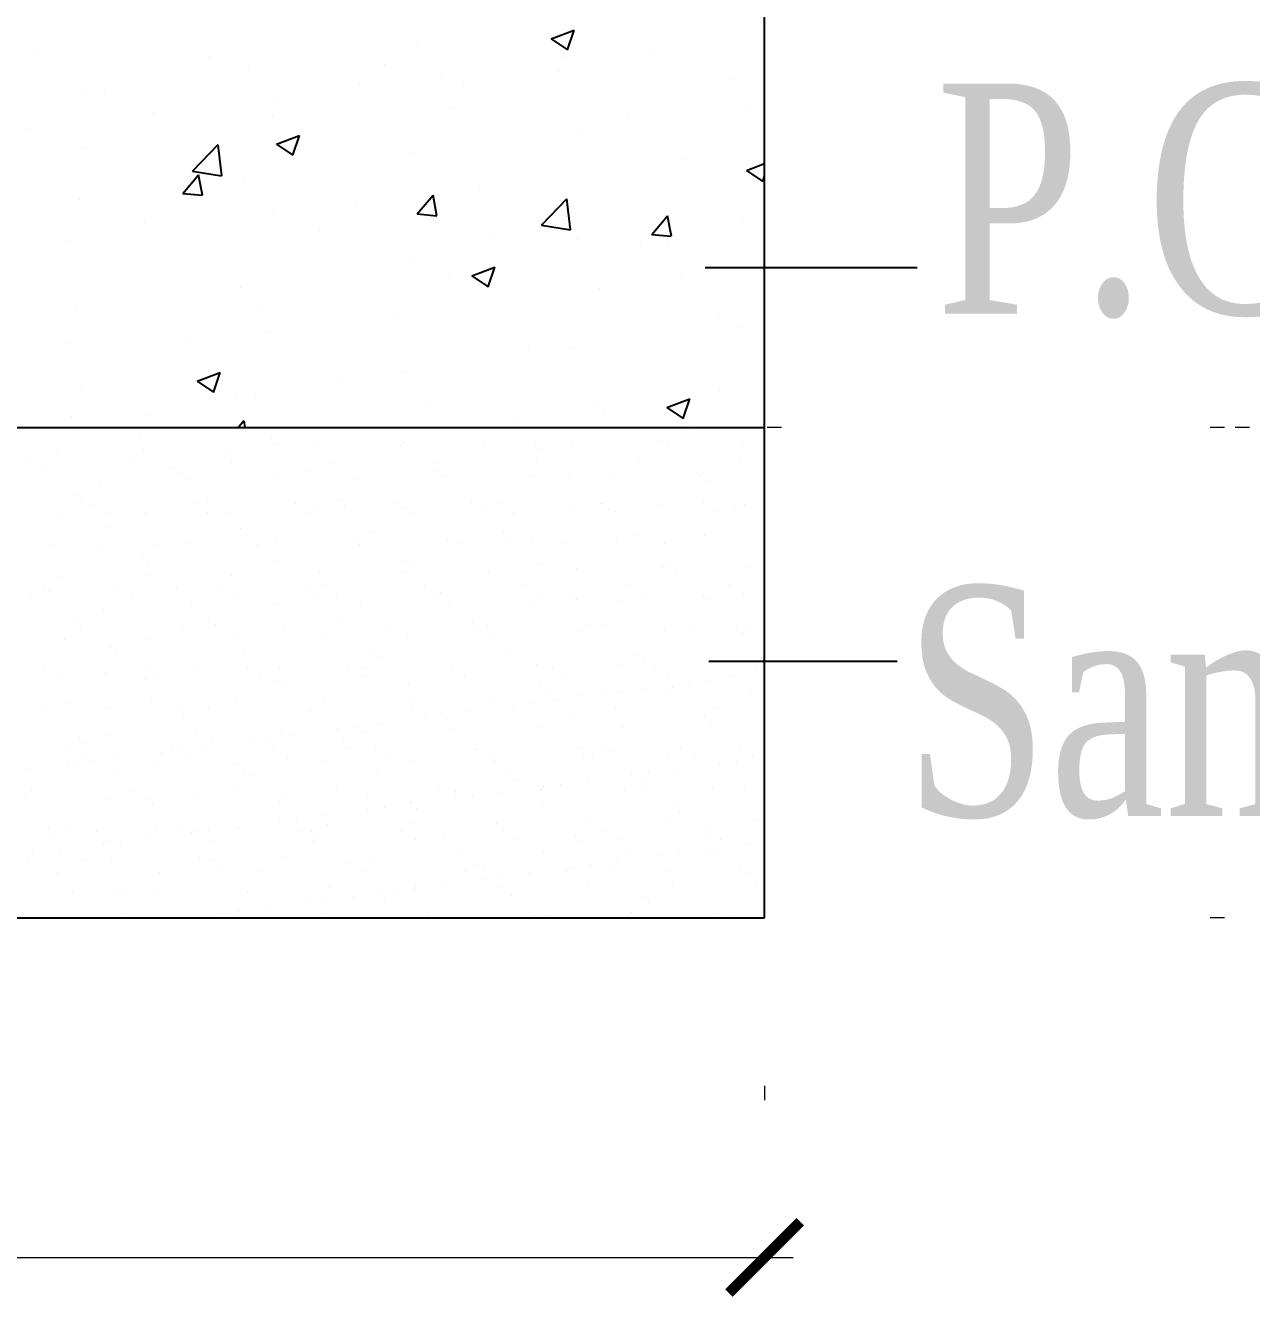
# Model space of a CAD drawing. Header units: metres. Extents: x -1744 to -758, y -4183 to -3914.
# Drawn here: x -1453.18 to -1444.6, y -3986.89 to -3977.98 of the extents above; entities that cross this region are included whole.
import ezdxf

# ---------------------------------------------------------------- set-up
doc = ezdxf.new("R2010")
doc.units = ezdxf.units.M
doc.header["$PDMODE"] = 3
doc.linetypes.add('DOT', pattern=[6.35, 0, -6.35])
for name, color, linetype in [('DETAIL', 1, 'Continuous'), ('TEXT', 7, 'Continuous'), ('WALL', 7, 'Continuous'), ('WIN', 4, 'Continuous')]:
    doc.layers.add(name, color=color, linetype=linetype)
doc.layers.add('DIM', color=41, linetype='Continuous', lineweight=13)
doc.styles.add('ROMANS', font='times.ttf')
doc.styles.get("Standard").update_dxf_attribs({"font": 'arial.ttf'})
doc.styles.add('STYLE1', font='arial.ttf')
doc.dimstyles.new('Site', dxfattribs={"dimtxt": 2, "dimasz": 6, "dimexe": 0.18, "dimexo": 0.0625, "dimgap": 2, "dimtad": 0, "dimdec": 1, "dimzin": 0, "dimdsep": 46, "dimtxsty": 'STYLE1', "dimblk": 'ARCHTICK', "dimcen": 0.09, "dimse1": 1, "dimse2": 1, "dimsd1": 1, "dimsd2": 1, "dimclrd": 70, "dimclrt": 141, "dimadec": 0, "dimazin": 0, "dimtm": 1e-09, "dimtfac": 1, "dimtdec": 1, "dimtix": 1, "dimtofl": 0, "dimtmove": 0, "dimatfit": 3, "dimldrblk": 'ARCHTICK', "dimfxl": 0, "dimtolj": 1, "dimtzin": 0, "dimarcsym": 0})

# ---------------------------------------------------------------- blocks, each defined once
blk = doc.blocks.new('_ArchTick')
at = {"color": 0, "linetype": 'ByBlock', "const_width": 0.15}
blk.add_lwpolyline([(-0.5, -0.5), (0.5, 0.5)], dxfattribs=at)
blk = doc.blocks.new('*D40')
at = {"layer": 'DEFPOINTS', "color": 0, "ltscale": 0.25}
for p in [(-507.0354, -5501.4816), (-500.0586, -5501.4816), (-500.0586, -5503.7197)]:
    blk.add_point(p, dxfattribs=at)
at = {"layer": 'DIM', "linetype": 'DOT', "ltscale": 0.25}
for p, q in [((-507.0354, -5501.4816), (-507.0354, -5503.8197)), ((-500.0586, -5501.4816), (-500.0586, -5503.8197))]:
    blk.add_line(p, q, dxfattribs=at)
at = {"layer": 'DIM', "ltscale": 0.25}
blk.add_line((-507.1354, -5503.7197), (-499.9586, -5503.7197), dxfattribs=at)
at = {"layer": 'DIM', "ltscale": 0.25, "xscale": 0.25, "yscale": 0.25, "zscale": 0.25, "rotation": 180}
blk.add_blockref('_ArchTick', (-507.0354, -5503.7197), dxfattribs=at)
at = {"layer": 'DIM', "ltscale": 0.25, "xscale": 0.25, "yscale": 0.25, "zscale": 0.25}
blk.add_blockref('_ArchTick', (-500.0586, -5503.7197), dxfattribs=at)
at = {"layer": 'DIM', "color": 7, "ltscale": 0.25, "insert": (-503.547, -5503.2623), "char_height": 0.7, "attachment_point": 5}
blk.add_mtext('\\A1;.60', dxfattribs=at)
blk = doc.blocks.new('*D38')
at = {"layer": 'DEFPOINTS', "color": 0, "ltscale": 0.25}
for p in [(-498.3622, -5499.1008), (-508.0418, -5500.8164), (-498.3622, -5500.8164)]:
    blk.add_point(p, dxfattribs=at)
at = {"layer": 'DIM', "ltscale": 0.25}
blk.add_line((-508.0418, -5499.0008), (-508.0418, -5500.9164), dxfattribs=at)
at = {"layer": 'DIM', "linetype": 'DOT', "ltscale": 0.25}
for p, q in [((-498.3622, -5499.1008), (-508.1418, -5499.1008)), ((-498.3622, -5500.8164), (-508.1418, -5500.8164))]:
    blk.add_line(p, q, dxfattribs=at)
at = {"layer": 'DIM', "ltscale": 0.25, "xscale": 0.25, "yscale": 0.25, "zscale": 0.25}
for p, rotation in [((-508.0418, -5499.1008), 90), ((-508.0418, -5500.8164), 270)]:
    blk.add_blockref('_ArchTick', p, dxfattribs=dict(at, rotation=rotation))
at = {"layer": 'DIM', "color": 7, "ltscale": 0.25, "insert": (-508.4992, -5499.9779), "char_height": 0.7, "attachment_point": 5, "rotation": 90}
blk.add_mtext('\\A1;.15', dxfattribs=at)
blk = doc.blocks.new('*D39')
at = {"layer": 'DEFPOINTS', "color": 0, "ltscale": 0.25}
for p in [(-498.4492, -5500.8164), (-508.0418, -5502.532), (-498.4492, -5502.532)]:
    blk.add_point(p, dxfattribs=at)
at = {"layer": 'DIM', "ltscale": 0.25}
blk.add_line((-508.0418, -5500.7164), (-508.0418, -5502.632), dxfattribs=at)
at = {"layer": 'DIM', "linetype": 'DOT', "ltscale": 0.25}
for p, q in [((-498.4492, -5500.8164), (-508.1418, -5500.8164)), ((-498.4492, -5502.532), (-508.1418, -5502.532))]:
    blk.add_line(p, q, dxfattribs=at)
at = {"layer": 'DIM', "ltscale": 0.25, "xscale": 0.25, "yscale": 0.25, "zscale": 0.25}
for p, rotation in [((-508.0418, -5500.8164), 90), ((-508.0418, -5502.532), 270)]:
    blk.add_blockref('_ArchTick', p, dxfattribs=dict(at, rotation=rotation))
at = {"layer": 'DIM', "color": 7, "ltscale": 0.25, "insert": (-508.4992, -5501.8459), "char_height": 0.7, "attachment_point": 5, "rotation": 90}
blk.add_mtext('\\A1;.15', dxfattribs=at)
blk = doc.blocks.new('A$C354D37F2')
at = {"layer": 'DETAIL', "color": 3, "linetype": 'Continuous'}
for p, q in [((10.5595, 5.9399), (10.5595, 5.9399)), ((10.5371, 5.8919), (10.5371, 5.8919)), ((10.2028, 5.8519), (10.2028, 5.8519)), ((10.7782, 5.7382), (10.7782, 5.7382)), ((10.6171, 5.6842), (10.6171, 5.6842)), ((10.2586, 5.4888), (10.2586, 5.4888)), ((10.2985, 3.9209), (10.2985, 3.9209)), ((10.6074, 3.932), (10.6074, 3.932)), ((10.3556, 3.8527), (10.3556, 3.8527)), ((10.8133, 3.8488), (10.8133, 3.8488)), ((10.1582, 3.8076), (10.1582, 3.8076)), ((10.1606, 3.8151), (10.1606, 3.8151)), ((10.46, 3.8189), (10.46, 3.8189)), ((10.5144, 3.8083), (10.5144, 3.8083)), ((10.7526, 3.8175), (10.7526, 3.8175)), ((10.2065, 3.7769), (10.2065, 3.7769)), ((10.4694, 3.7484), (10.4694, 3.7484)), ((10.5626, 3.7776), (10.5626, 3.7776)), ((10.3057, 3.7005), (10.3057, 3.7005)), ((10.4905, 3.729), (10.4905, 3.729)), ((10.6146, 3.7117), (10.6146, 3.7117)), ((10.6865, 3.7134), (10.6865, 3.7134)), ((10.7461, 3.7212), (10.7461, 3.7212)), ((10.2233, 3.6524), (10.2233, 3.6524)), ((10.3786, 3.6729), (10.3786, 3.6729)), ((10.3801, 3.6663), (10.3801, 3.6663)), ((10.4382, 3.6807), (10.4382, 3.6807)), ((10.5312, 3.693), (10.5312, 3.693)), ((10.7363, 3.6669), (10.7363, 3.6669)), ((10.1467, 3.6287), (10.1467, 3.6287)), ((10.59, 3.6379), (10.59, 3.6379)), ((10.1678, 3.5947), (10.1678, 3.5947)), ((10.4672, 3.5985), (10.4672, 3.5985)), ((10.7598, 3.5971), (10.7598, 3.5971)), ((10.2462, 3.5375), (10.2462, 3.5375)), ((10.2506, 3.5212), (10.2506, 3.5212)), ((10.6068, 3.5219), (10.6068, 3.5219)), ((10.7039, 3.5336), (10.7039, 3.5336)), ((10.2988, 3.4905), (10.2988, 3.4905)), ((10.3129, 3.4801), (10.3129, 3.4801)), ((10.6218, 3.4913), (10.6218, 3.4913)), ((10.655, 3.4912), (10.655, 3.4912)), ((10.725, 3.5142), (10.725, 3.5142)), ((10.36, 3.4332), (10.36, 3.4332)), ((10.792, 3.4312), (10.792, 3.4312)), ((10.3811, 3.4139), (10.3811, 3.4139)), ((10.4841, 3.3906), (10.4841, 3.3906)), ((10.5436, 3.3985), (10.5436, 3.3985)), ((10.6366, 3.4107), (10.6366, 3.4107)), ((10.175, 3.3743), (10.175, 3.3743)), ((10.1762, 3.3501), (10.1762, 3.3501)), ((10.2358, 3.3579), (10.2358, 3.3579)), ((10.3287, 3.3702), (10.3287, 3.3702)), ((10.4725, 3.3799), (10.4725, 3.3799)), ((10.4744, 3.3781), (10.4744, 3.3781)), ((10.767, 3.3767), (10.767, 3.3767)), ((10.4806, 3.3227), (10.4806, 3.3227))]:
    blk.add_line(p, q, dxfattribs=at)
at = {"layer": 'WALL'}
for p, q in [((11.2568, 4.646), (11.2568, 6.3616)), ((4.28, 4.646), (11.2568, 4.646)), ((11.2568, 2.9304), (11.2568, 4.646)), ((11.1778, 4.5956), (11.1778, 4.5956)), ((11.1715, 4.5275), (11.1715, 4.5275)), ((4.28, 2.9304), (11.2568, 2.9304))]:
    blk.add_line(p, q, dxfattribs=at)
at = {"layer": 'WIN', "linetype": 'Continuous'}
for p, q in [((10.5106, 6.0063), (10.5907, 6.037)), ((10.5677, 5.9676), (10.5909, 6.0367)), ((8.7054, 5.9693), (8.7054, 5.9693)), ((10.0438, 5.9844), (10.0438, 5.9844)), ((10.5106, 6.0063), (10.5675, 5.9679)), ((9.316, 5.9435), (9.316, 5.9435)), ((10.8698, 5.9664), (10.8698, 5.9664)), ((9.4497, 5.8986), (9.4497, 5.8986)), ((9.9265, 5.9177), (9.9265, 5.9177)), ((10.1263, 5.8829), (10.1263, 5.8829)), ((9.84, 5.8452), (9.84, 5.8452)), ((11.1476, 5.8661), (11.1476, 5.8661)), ((8.872, 5.8254), (8.872, 5.8254)), ((8.9466, 5.8156), (8.9466, 5.8156)), ((9.1177, 5.7501), (9.1177, 5.7501)), ((9.5571, 5.7898), (9.5571, 5.7898)), ((10.1677, 5.764), (10.1677, 5.764)), ((11.1948, 5.7574), (11.1948, 5.7574)), ((9.5358, 5.7374), (9.5358, 5.7374)), ((8.6845, 5.693), (8.6845, 5.693)), ((9.5496, 5.6374), (9.6297, 5.6681)), ((9.6067, 5.5987), (9.6299, 5.6678)), ((8.8688, 5.6229), (8.8688, 5.6229)), ((9.2554, 5.543), (9.3445, 5.6359)), ((9.3573, 5.527), (9.3447, 5.6356)), ((9.5496, 5.6374), (9.6065, 5.599)), ((10.0299, 5.6036), (10.0299, 5.6036)), ((10.981, 5.5839), (10.981, 5.5839)), ((11.1933, 5.5458), (11.2568, 5.5701)), ((9.2214, 5.4651), (9.2765, 5.5308)), ((9.2554, 5.543), (9.3572, 5.5273)), ((9.2899, 5.4588), (9.2767, 5.5305)), ((11.1933, 5.5458), (11.2502, 5.5074)), ((11.2504, 5.5071), (11.2568, 5.5261)), ((9.4358, 5.5179), (9.4358, 5.5179)), ((8.8581, 5.4447), (8.8581, 5.4447)), ((9.2214, 5.4651), (9.2897, 5.4591)), ((10.0417, 5.3933), (10.0969, 5.459)), ((10.1103, 5.387), (10.0971, 5.4587)), ((10.4761, 5.3537), (10.5652, 5.4466)), ((10.578, 5.3377), (10.5654, 5.4463)), ((9.5391, 5.3941), (9.5391, 5.3941)), ((9.8255, 5.4318), (9.8255, 5.4318)), ((10.0417, 5.3933), (10.1101, 5.3873)), ((9.0884, 5.3621), (9.0884, 5.3621)), ((10.4761, 5.3537), (10.5778, 5.3379)), ((10.8621, 5.3216), (10.9172, 5.3873)), ((10.9306, 5.3153), (10.9174, 5.387)), ((11.1809, 5.3766), (11.1809, 5.3766)), ((9.699, 5.3363), (9.699, 5.3363)), ((10.3095, 5.3105), (10.3095, 5.3105)), ((10.6032, 5.3034), (10.6032, 5.3034)), ((10.8621, 5.3216), (10.9305, 5.3156)), ((8.8168, 5.299), (8.8168, 5.299)), ((10.8226, 5.2839), (10.8226, 5.2839)), ((10.9201, 5.2847), (10.9201, 5.2847)), ((10.016, 5.2229), (10.016, 5.2229)), ((10.1556, 5.1695), (10.1556, 5.1695)), ((10.2324, 5.1769), (10.3124, 5.2076)), ((10.2324, 5.1769), (10.2892, 5.1385)), ((10.2894, 5.1382), (10.3126, 5.2073)), ((10.9664, 5.1705), (10.9664, 5.1705)), ((9.4219, 5.1371), (9.4219, 5.1371)), ((10.6801, 5.1328), (10.6801, 5.1328)), ((8.8442, 5.0639), (8.8442, 5.0639)), ((9.4886, 5.055), (9.4886, 5.055)), ((9.9577, 5.0377), (9.9577, 5.0377)), ((11.0967, 5.0328), (11.0967, 5.0328)), ((11.167, 4.9959), (11.167, 4.9959)), ((9.5246, 4.9806), (9.5246, 4.9806)), ((8.8216, 4.9405), (8.8216, 4.9405)), ((9.2383, 4.943), (9.2383, 4.943)), ((10.4297, 4.9183), (10.4297, 4.9183)), ((10.5893, 4.9227), (10.5893, 4.9227)), ((9.2714, 4.808), (9.3514, 4.8387)), ((9.3284, 4.7693), (9.3516, 4.8384)), ((10.0021, 4.8421), (10.0021, 4.8421)), ((8.8657, 4.7776), (8.8657, 4.7776)), ((9.2714, 4.808), (9.3282, 4.7696)), ((9.7627, 4.8038), (9.7627, 4.8038)), ((11.0987, 4.7764), (11.0987, 4.7764)), ((9.408, 4.7564), (9.408, 4.7564)), ((9.4762, 4.7518), (9.4762, 4.7518)), ((10.0868, 4.726), (10.0868, 4.726)), ((10.9151, 4.7164), (10.9951, 4.7471)), ((10.9721, 4.6777), (10.9953, 4.7468)), ((8.8303, 4.6832), (8.8303, 4.6832)), ((9.0956, 4.6893), (9.0956, 4.6893)), ((10.3792, 4.6817), (10.3792, 4.6817)), ((10.6655, 4.7194), (10.6655, 4.7194)), ((10.6973, 4.7002), (10.6973, 4.7002)), ((10.9151, 4.7164), (10.972, 4.678)), ((8.8608, 4.6342), (8.8608, 4.6342)), ((9.217, 4.6348), (9.217, 4.6348)), ((9.4146, 4.646), (9.4352, 4.6705)), ((9.4399, 4.646), (9.4354, 4.6702)), ((9.5732, 4.6355), (9.5732, 4.6355)), ((9.9293, 4.6361), (9.9293, 4.6361)), ((10.2855, 4.6368), (10.2855, 4.6368)), ((10.6417, 4.6374), (10.6417, 4.6374)), ((10.9979, 4.6381), (10.9979, 4.6381)), ((9.0741, 4.6115), (9.0741, 4.6115)), ((9.5317, 4.6076), (9.5317, 4.6076)), ((9.5528, 4.5883), (9.5528, 4.5883)), ((9.9962, 4.5975), (9.9962, 4.5975)), ((10.4538, 4.5936), (10.4538, 4.5936)), ((10.5858, 4.5932), (10.5858, 4.5932)), ((10.8852, 4.597), (10.8852, 4.597)), ((8.7841, 4.5661), (8.7841, 4.5661)), ((9.0834, 4.5699), (9.0834, 4.5699)), ((9.376, 4.5685), (9.376, 4.5685)), ((9.6849, 4.5796), (9.6849, 4.5796)), ((9.9843, 4.5834), (9.9843, 4.5834)), ((10.2769, 4.582), (10.2769, 4.582)), ((10.4749, 4.5743), (10.4749, 4.5743)), ((10.9182, 4.5835), (10.9182, 4.5835)), ((8.6783, 4.5229), (8.6783, 4.5229)), ((8.7303, 4.5112), (8.7303, 4.5112)), ((9.0344, 4.5236), (9.0344, 4.5236)), ((9.1879, 4.5072), (9.1879, 4.5072)), ((9.3906, 4.5242), (9.3906, 4.5242)), ((9.7468, 4.5249), (9.7468, 4.5249)), ((10.103, 4.5255), (10.103, 4.5255)), ((10.4591, 4.5262), (10.4591, 4.5262)), ((10.8153, 4.5268), (10.8153, 4.5268)), ((9.209, 4.4879), (9.209, 4.4879)), ((9.2381, 4.4627), (9.2381, 4.4627)), ((9.5375, 4.4665), (9.5375, 4.4665)), ((9.6523, 4.4971), (9.6523, 4.4971)), ((9.8301, 4.4651), (9.8301, 4.4651)), ((10.11, 4.4932), (10.11, 4.4932)), ((10.1311, 4.4739), (10.1311, 4.4739)), ((10.139, 4.4762), (10.139, 4.4762)), ((10.4384, 4.48), (10.4384, 4.48)), ((10.5744, 4.4831), (10.5744, 4.4831)), ((10.7309, 4.4786), (10.7309, 4.4786)), ((11.0321, 4.4791), (11.0321, 4.4791)), ((11.0399, 4.4898), (11.0399, 4.4898)), ((11.0531, 4.4598), (11.0531, 4.4598)), ((8.9292, 4.4515), (8.9292, 4.4515)), ((8.8441, 4.4068), (8.8441, 4.4068)), ((8.8652, 4.3875), (8.8652, 4.3875)), ((8.9049, 4.3785), (8.9049, 4.3785)), ((9.2611, 4.3792), (9.2611, 4.3792)), ((9.3085, 4.3967), (9.3085, 4.3967)), ((9.6173, 4.3798), (9.6173, 4.3798)), ((9.7662, 4.3928), (9.7662, 4.3928)), ((9.7873, 4.3735), (9.7873, 4.3735)), ((9.9735, 4.3804), (9.9735, 4.3804)), ((10.2306, 4.3827), (10.2306, 4.3827)), ((10.3297, 4.3811), (10.3297, 4.3811)), ((10.593, 4.3728), (10.593, 4.3728)), ((10.6858, 4.3817), (10.6858, 4.3817)), ((10.6882, 4.3788), (10.6882, 4.3788)), ((10.8924, 4.3766), (10.8924, 4.3766)), ((11.042, 4.3824), (11.042, 4.3824)), ((11.1527, 4.3686), (11.1527, 4.3686)), ((11.185, 4.3752), (11.185, 4.3752)), ((8.7913, 4.3457), (8.7913, 4.3457)), ((8.9532, 4.3478), (8.9532, 4.3478)), ((9.0906, 4.3495), (9.0906, 4.3495)), ((9.3094, 4.3484), (9.3094, 4.3484)), ((9.3832, 4.3481), (9.3832, 4.3481)), ((9.6655, 4.3491), (9.6655, 4.3491)), ((9.6921, 4.3592), (9.6921, 4.3592)), ((9.9915, 4.3631), (9.9915, 4.3631)), ((10.0217, 4.3497), (10.0217, 4.3497)), ((10.2841, 4.3617), (10.2841, 4.3617)), ((10.3779, 4.3504), (10.3779, 4.3504)), ((10.7093, 4.3594), (10.7093, 4.3594)), ((10.7341, 4.351), (10.7341, 4.351)), ((11.0902, 4.3517), (11.0902, 4.3517)), ((8.9647, 4.2963), (8.9647, 4.2963)), ((9.4223, 4.2924), (9.4223, 4.2924)), ((9.8868, 4.2823), (9.8868, 4.2823)), ((10.3444, 4.2784), (10.3444, 4.2784)), ((8.7706, 4.2365), (8.7706, 4.2365)), ((9.1268, 4.2372), (9.1268, 4.2372)), ((9.2453, 4.2423), (9.2453, 4.2423)), ((9.4434, 4.2731), (9.4434, 4.2731)), ((9.483, 4.2378), (9.483, 4.2378)), ((9.5447, 4.2461), (9.5447, 4.2461)), ((9.8373, 4.2447), (9.8373, 4.2447)), ((9.8392, 4.2385), (9.8392, 4.2385)), ((10.1462, 4.2558), (10.1462, 4.2558)), ((10.1953, 4.2391), (10.1953, 4.2391)), ((10.3655, 4.2591), (10.3655, 4.2591)), ((10.4456, 4.2596), (10.4456, 4.2596)), ((10.5515, 4.2398), (10.5515, 4.2398)), ((10.7381, 4.2582), (10.7381, 4.2582)), ((10.8088, 4.2683), (10.8088, 4.2683)), ((10.9077, 4.2404), (10.9077, 4.2404)), ((11.0471, 4.2694), (11.0471, 4.2694)), ((8.9364, 4.2312), (8.9364, 4.2312)), ((9.0785, 4.192), (9.0785, 4.192)), ((9.0996, 4.1727), (9.0996, 4.1727)), ((9.5429, 4.1819), (9.5429, 4.1819)), ((9.9987, 4.1427), (9.9987, 4.1427)), ((10.0006, 4.178), (10.0006, 4.178)), ((10.0217, 4.1587), (10.0217, 4.1587)), ((10.465, 4.1679), (10.465, 4.1679)), ((10.6002, 4.1524), (10.6002, 4.1524)), ((10.8996, 4.1562), (10.8996, 4.1562)), ((10.9227, 4.1639), (10.9227, 4.1639)), ((10.9437, 4.1446), (10.9437, 4.1446)), ((11.1922, 4.1548), (11.1922, 4.1548)), ((8.7985, 4.1253), (8.7985, 4.1253)), ((9.0979, 4.1291), (9.0979, 4.1291)), ((9.3904, 4.1277), (9.3904, 4.1277)), ((9.6993, 4.1389), (9.6993, 4.1389)), ((10.2913, 4.1413), (10.2913, 4.1413)), ((8.6894, 4.0607), (8.6894, 4.0607)), ((8.7347, 4.0916), (8.7347, 4.0916)), ((8.7558, 4.0723), (8.7558, 4.0723)), ((8.9973, 4.0921), (8.9973, 4.0921)), ((9.0455, 4.0614), (9.0455, 4.0614)), ((9.1991, 4.0815), (9.1991, 4.0815)), ((9.3535, 4.0927), (9.3535, 4.0927)), ((9.4017, 4.062), (9.4017, 4.062)), ((9.6568, 4.0776), (9.6568, 4.0776)), ((9.6779, 4.0583), (9.6779, 4.0583)), ((9.7097, 4.0934), (9.7097, 4.0934)), ((9.7579, 4.0627), (9.7579, 4.0627)), ((10.0659, 4.094), (10.0659, 4.094)), ((10.1141, 4.0633), (10.1141, 4.0633)), ((10.1212, 4.0675), (10.1212, 4.0675)), ((10.422, 4.0947), (10.422, 4.0947)), ((10.4703, 4.064), (10.4703, 4.064)), ((10.5788, 4.0636), (10.5788, 4.0636)), ((10.7782, 4.0953), (10.7782, 4.0953)), ((10.8264, 4.0646), (10.8264, 4.0646)), ((11.0433, 4.0534), (11.0433, 4.0534)), ((11.1344, 4.096), (11.1344, 4.096)), ((11.1826, 4.0653), (11.1826, 4.0653)), ((8.9436, 4.0108), (8.9436, 4.0108)), ((9.2525, 4.0219), (9.2525, 4.0219)), ((9.5519, 4.0257), (9.5519, 4.0257)), ((9.8445, 4.0243), (9.8445, 4.0243)), ((10.1534, 4.0355), (10.1534, 4.0355)), ((10.4528, 4.0393), (10.4528, 4.0393)), ((10.5999, 4.0442), (10.5999, 4.0442)), ((10.7454, 4.0379), (10.7454, 4.0379)), ((11.0543, 4.049), (11.0543, 4.049)), ((8.8553, 3.9812), (8.8553, 3.9812)), ((9.3129, 3.9772), (9.3129, 3.9772)), ((9.7774, 3.9671), (9.7774, 3.9671)), ((8.863, 3.9501), (8.863, 3.9501)), ((9.2192, 3.9508), (9.2192, 3.9508)), ((9.334, 3.9579), (9.334, 3.9579)), ((9.5754, 3.9514), (9.5754, 3.9514)), ((9.9315, 3.9521), (9.9315, 3.9521)), ((10.0059, 3.9223), (10.0059, 3.9223)), ((10.235, 3.9632), (10.235, 3.9632)), ((10.2561, 3.9439), (10.2561, 3.9439)), ((10.2877, 3.9527), (10.2877, 3.9527)), ((10.6439, 3.9533), (10.6439, 3.9533)), ((10.6994, 3.9531), (10.6994, 3.9531)), ((10.9068, 3.9359), (10.9068, 3.9359)), ((11.0001, 3.954), (11.0001, 3.954)), ((11.1571, 3.9491), (11.1571, 3.9491)), ((11.1782, 3.9298), (11.1782, 3.9298)), ((11.1994, 3.9345), (11.1994, 3.9345)), ((8.8057, 3.9049), (8.8057, 3.9049)), ((8.9691, 3.8768), (8.9691, 3.8768)), ((9.1051, 3.9088), (9.1051, 3.9088)), ((9.3976, 3.9074), (9.3976, 3.9074)), ((9.7065, 3.9185), (9.7065, 3.9185)), ((8.9902, 3.8575), (8.9902, 3.8575)), ((9.4335, 3.8667), (9.4335, 3.8667)), ((9.8912, 3.8628), (9.8912, 3.8628)), ((9.9123, 3.8435), (9.9123, 3.8435)), ((8.7335, 3.8051), (8.7335, 3.8051)), ((8.9508, 3.7904), (8.9508, 3.7904)), ((9.0897, 3.8057), (9.0897, 3.8057)), ((9.2597, 3.8015), (9.2597, 3.8015)), ((9.4459, 3.8063), (9.4459, 3.8063)), ((9.5591, 3.8053), (9.5591, 3.8053)), ((9.802, 3.807), (9.802, 3.807)), ((9.8517, 3.8039), (9.8517, 3.8039)), ((10.8344, 3.8294), (10.8344, 3.8294)), ((10.8706, 3.8089), (10.8706, 3.8089)), ((11.0615, 3.8286), (11.0615, 3.8286)), ((11.2268, 3.8096), (11.2268, 3.8096)), ((8.7817, 3.7743), (8.7817, 3.7743)), ((9.0897, 3.7663), (9.0897, 3.7663)), ((9.1379, 3.775), (9.1379, 3.775)), ((9.4941, 3.7756), (9.4941, 3.7756)), ((9.5474, 3.7624), (9.5474, 3.7624)), ((9.5685, 3.7431), (9.5685, 3.7431)), ((9.8503, 3.7763), (9.8503, 3.7763)), ((10.0118, 3.7523), (10.0118, 3.7523)), ((10.9188, 3.7782), (10.9188, 3.7782)), ((10.9944, 3.7539), (10.9944, 3.7539)), ((11.0539, 3.7618), (11.0539, 3.7618)), ((11.1469, 3.774), (11.1469, 3.774)), ((9.7138, 3.6981), (9.7138, 3.6981)), ((10.0131, 3.7019), (10.0131, 3.7019)), ((10.839, 3.7335), (10.839, 3.7335)), ((10.914, 3.7155), (10.914, 3.7155)), ((10.9339, 3.7383), (10.9339, 3.7383)), ((11.2066, 3.7141), (11.2066, 3.7141)), ((8.7459, 3.666), (8.7459, 3.666)), ((8.8129, 3.6846), (8.8129, 3.6846)), ((8.9554, 3.6637), (8.9554, 3.6637)), ((9.1123, 3.6884), (9.1123, 3.6884)), ((9.2035, 3.662), (9.2035, 3.662)), ((9.3116, 3.6644), (9.3116, 3.6644)), ((9.4048, 3.687), (9.4048, 3.687)), ((9.6677, 3.665), (9.6677, 3.665)), ((10.0239, 3.6656), (10.0239, 3.6656)), ((11.0924, 3.6676), (11.0924, 3.6676)), ((9.2246, 3.6427), (9.2246, 3.6427)), ((9.668, 3.6519), (9.668, 3.6519)), ((9.9154, 3.6119), (9.9154, 3.6119)), ((10.0708, 3.6323), (10.0708, 3.6323)), ((10.1256, 3.648), (10.1256, 3.648)), ((10.1303, 3.6402), (10.1303, 3.6402)), ((11.0477, 3.6339), (11.0477, 3.6339)), ((11.0687, 3.6082), (11.0687, 3.6082)), ((11.0688, 3.6146), (11.0688, 3.6146)), ((8.958, 3.57), (8.958, 3.57)), ((9.2669, 3.5811), (9.2669, 3.5811)), ((9.5663, 3.585), (9.5663, 3.585)), ((9.6076, 3.5714), (9.6076, 3.5714)), ((9.7629, 3.5918), (9.7629, 3.5918)), ((9.8224, 3.5996), (9.8224, 3.5996)), ((9.8589, 3.5836), (9.8589, 3.5836)), ((8.8597, 3.5616), (8.8597, 3.5616)), ((8.8808, 3.5423), (8.8808, 3.5423)), ((9.1821, 3.5193), (9.1821, 3.5193)), ((9.2997, 3.5308), (9.2997, 3.5308)), ((9.3241, 3.5515), (9.3241, 3.5515)), ((9.455, 3.5513), (9.455, 3.5513)), ((9.5146, 3.5591), (9.5146, 3.5591)), ((9.5382, 3.5199), (9.5382, 3.5199)), ((9.7818, 3.5476), (9.7818, 3.5476)), ((9.8029, 3.5283), (9.8029, 3.5283)), ((9.8944, 3.5206), (9.8944, 3.5206)), ((10.963, 3.5225), (10.963, 3.5225)), ((11.1683, 3.5234), (11.1683, 3.5234)), ((8.8259, 3.5186), (8.8259, 3.5186)), ((8.8741, 3.4879), (8.8741, 3.4879)), ((8.8988, 3.4781), (8.8988, 3.4781)), ((8.9918, 3.4903), (8.9918, 3.4903)), ((9.1472, 3.5107), (9.1472, 3.5107)), ((9.2067, 3.5186), (9.2067, 3.5186)), ((9.2303, 3.4886), (9.2303, 3.4886)), ((9.5865, 3.4892), (9.5865, 3.4892)), ((9.721, 3.4777), (9.721, 3.4777)), ((9.9426, 3.4899), (9.9426, 3.4899)), ((10.0203, 3.4815), (10.0203, 3.4815)), ((10.9212, 3.4951), (10.9212, 3.4951)), ((11.0112, 3.4918), (11.0112, 3.4918)), ((11.1594, 3.4795), (11.1594, 3.4795)), ((11.2138, 3.4937), (11.2138, 3.4937)), ((11.2524, 3.4918), (11.2524, 3.4918)), ((8.6839, 3.4498), (8.6839, 3.4498)), ((8.8201, 3.4642), (8.8201, 3.4642)), ((8.8393, 3.4702), (8.8393, 3.4702)), ((8.9803, 3.4511), (8.9803, 3.4511)), ((9.1195, 3.468), (9.1195, 3.468)), ((9.412, 3.4666), (9.412, 3.4666)), ((9.438, 3.4472), (9.438, 3.4472)), ((9.9024, 3.4371), (9.9024, 3.4371)), ((10.8515, 3.439), (10.8515, 3.439)), ((10.9445, 3.4512), (10.9445, 3.4512)), ((11.0998, 3.4717), (11.0998, 3.4717)), ((9.4591, 3.4279), (9.4591, 3.4279)), ((10.8245, 3.4231), (10.8245, 3.4231)), ((11.0759, 3.3879), (11.0759, 3.3879)), ((8.6726, 3.351), (8.6726, 3.351)), ((8.6916, 3.3767), (8.6916, 3.3767)), ((8.9652, 3.3496), (8.9652, 3.3496)), ((9.0477, 3.3773), (9.0477, 3.3773)), ((9.0942, 3.3468), (9.0942, 3.3468)), ((9.2741, 3.3608), (9.2741, 3.3608)), ((9.4039, 3.3779), (9.4039, 3.3779)), ((9.5735, 3.3646), (9.5735, 3.3646)), ((9.7601, 3.3786), (9.7601, 3.3786)), ((9.8661, 3.3632), (9.8661, 3.3632)), ((10.1163, 3.3792), (10.1163, 3.3792)), ((10.8286, 3.3805), (10.8286, 3.3805)), ((11.1848, 3.3812), (11.1848, 3.3812)), ((9.1152, 3.3275), (9.1152, 3.3275)), ((9.5586, 3.3367), (9.5586, 3.3367)), ((9.8684, 3.3096), (9.8684, 3.3096)), ((9.9279, 3.3174), (9.9279, 3.3174)), ((10.0162, 3.3328), (10.0162, 3.3328)), ((10.0209, 3.3296), (10.0209, 3.3296)), ((10.0373, 3.3135), (10.0373, 3.3135)), ((10.9383, 3.3187), (10.9383, 3.3187)), ((10.9594, 3.2994), (10.9594, 3.2994)), ((9.5605, 3.269), (9.5605, 3.269)), ((9.62, 3.2769), (9.62, 3.2769)), ((9.713, 3.2891), (9.713, 3.2891)), ((9.7282, 3.2574), (9.7282, 3.2574)), ((10.0275, 3.2612), (10.0275, 3.2612)), ((10.3201, 3.2598), (10.3201, 3.2598)), ((10.629, 3.2709), (10.629, 3.2709)), ((10.9284, 3.2747), (10.9284, 3.2747)), ((11.221, 3.2733), (11.221, 3.2733)), ((8.7503, 3.2464), (8.7503, 3.2464)), ((8.7714, 3.2271), (8.7714, 3.2271)), ((8.8273, 3.2438), (8.8273, 3.2438)), ((8.9183, 3.2322), (8.9183, 3.2322)), ((9.0973, 3.208), (9.0973, 3.208)), ((9.1267, 3.2476), (9.1267, 3.2476)), ((9.2147, 3.2363), (9.2147, 3.2363)), ((9.2526, 3.2285), (9.2526, 3.2285)), ((9.2744, 3.2329), (9.2744, 3.2329)), ((9.3122, 3.2363), (9.3122, 3.2363)), ((9.4051, 3.2486), (9.4051, 3.2486)), ((9.4193, 3.2462), (9.4193, 3.2462)), ((9.6306, 3.2335), (9.6306, 3.2335)), ((9.6724, 3.2324), (9.6724, 3.2324)), ((9.6935, 3.2131), (9.6935, 3.2131)), ((9.9868, 3.2342), (9.9868, 3.2342)), ((10.1368, 3.2223), (10.1368, 3.2223)), ((10.343, 3.2348), (10.343, 3.2348)), ((10.5945, 3.2184), (10.5945, 3.2184)), ((10.6991, 3.2355), (10.6991, 3.2355)), ((11.0553, 3.2361), (11.0553, 3.2361)), ((11.0589, 3.2082), (11.0589, 3.2082)), ((8.7894, 3.1675), (8.7894, 3.1675)), ((8.9448, 3.188), (8.9448, 3.188)), ((8.9665, 3.2015), (8.9665, 3.2015)), ((9.0043, 3.1958), (9.0043, 3.1958)), ((9.3227, 3.2022), (9.3227, 3.2022)), ((9.6788, 3.2028), (9.6788, 3.2028)), ((10.035, 3.2035), (10.035, 3.2035)), ((10.3912, 3.2041), (10.3912, 3.2041)), ((10.6156, 3.199), (10.6156, 3.199)), ((10.7474, 3.2047), (10.7474, 3.2047)), ((11.0499, 3.169), (11.0499, 3.169)), ((11.0831, 3.1675), (11.0831, 3.1675)), ((11.1036, 3.2054), (11.1036, 3.2054)), ((11.2053, 3.1894), (11.2053, 3.1894)), ((8.6798, 3.1307), (8.6798, 3.1307)), ((8.6964, 3.1553), (8.6964, 3.1553)), ((8.8709, 3.136), (8.8709, 3.136)), ((8.9724, 3.1293), (8.9724, 3.1293)), ((9.2813, 3.1404), (9.2813, 3.1404)), ((9.3286, 3.132), (9.3286, 3.132)), ((9.5807, 3.1442), (9.5807, 3.1442)), ((9.793, 3.1219), (9.793, 3.1219)), ((9.8733, 3.1428), (9.8733, 3.1428)), ((10.1822, 3.1539), (10.1822, 3.1539)), ((10.2506, 3.118), (10.2506, 3.118)), ((10.4816, 3.1578), (10.4816, 3.1578)), ((10.7421, 3.1285), (10.7421, 3.1285)), ((10.7742, 3.1564), (10.7742, 3.1564)), ((10.8974, 3.1489), (10.8974, 3.1489)), ((10.957, 3.1567), (10.957, 3.1567)), ((8.7839, 3.0903), (8.7839, 3.0903)), ((9.1401, 3.0909), (9.1401, 3.0909)), ((9.3497, 3.1127), (9.3497, 3.1127)), ((9.4963, 3.0915), (9.4963, 3.0915)), ((9.8525, 3.0922), (9.8525, 3.0922)), ((10.2087, 3.0928), (10.2087, 3.0928)), ((10.2717, 3.0987), (10.2717, 3.0987)), ((10.3412, 3.0757), (10.3412, 3.0757)), ((10.4342, 3.0879), (10.4342, 3.0879)), ((10.5648, 3.0935), (10.5648, 3.0935)), ((10.5896, 3.1084), (10.5896, 3.1084)), ((10.6491, 3.1162), (10.6491, 3.1162)), ((10.7151, 3.1079), (10.7151, 3.1079)), ((10.921, 3.0941), (10.921, 3.0941)), ((11.1727, 3.1039), (11.1727, 3.1039)), ((11.1938, 3.0846), (11.1938, 3.0846)), ((8.9848, 3.0316), (8.9848, 3.0316)), ((9.7354, 3.037), (9.7354, 3.037)), ((10.0333, 3.0351), (10.0333, 3.0351)), ((10.0348, 3.0408), (10.0348, 3.0408)), ((10.1263, 3.0474), (10.1263, 3.0474)), ((10.2817, 3.0678), (10.2817, 3.0678)), ((10.3273, 3.0394), (10.3273, 3.0394)), ((10.6362, 3.0505), (10.6362, 3.0505)), ((10.9356, 3.0543), (10.9356, 3.0543)), ((11.2282, 3.0529), (11.2282, 3.0529)), ((8.8345, 3.0234), (8.8345, 3.0234)), ((9.0058, 3.0123), (9.0058, 3.0123)), ((9.1339, 3.0272), (9.1339, 3.0272)), ((9.4265, 3.0258), (9.4265, 3.0258)), ((9.4492, 3.0215), (9.4492, 3.0215)), ((9.6659, 2.9868), (9.6659, 2.9868)), ((9.7255, 2.9946), (9.7255, 2.9946)), ((9.8185, 3.0069), (9.8185, 3.0069)), ((9.9068, 3.0176), (9.9068, 3.0176)), ((9.9279, 2.9983), (9.9279, 2.9983)), ((9.9738, 3.0273), (9.9738, 3.0273)), ((10.3712, 3.0075), (10.3712, 3.0075)), ((10.8289, 3.0036), (10.8289, 3.0036)), ((10.85, 2.9842), (10.85, 2.9842)), ((9.0106, 2.9458), (9.0106, 2.9458)), ((9.3581, 2.9462), (9.3581, 2.9462)), ((9.3668, 2.9465), (9.3668, 2.9465)), ((9.4176, 2.9541), (9.4176, 2.9541)), ((9.5106, 2.9663), (9.5106, 2.9663)), ((9.723, 2.9471), (9.723, 2.9471)), ((10.0792, 2.9478), (10.0792, 2.9478)), ((10.4353, 2.9484), (10.4353, 2.9484)), ((10.7915, 2.9491), (10.7915, 2.9491)), ((11.0903, 2.9471), (11.0903, 2.9471)), ((11.1477, 2.9497), (11.1477, 2.9497)), ((10.1894, 2.9336), (10.1894, 2.9336)), ((10.4888, 2.9374), (10.4888, 2.9374)), ((10.7814, 2.936), (10.7814, 2.936))]:
    blk.add_line(p, q, dxfattribs=at)
at = {"layer": 'WIN', "ltscale": 0.5}
for p, q in [((11.0494, 5.2061), (11.7912, 5.2061)), ((11.0615, 3.8286), (11.7206, 3.8286))]:
    blk.add_line(p, q, dxfattribs=at)
at = {"layer": 'TEXT', "style": 'ROMANS', "width": 0.75}
for s, p in [('P.C.C 1:4:8 mix', (11.8557, 5.0442)), ('Sand Filling', (11.7442, 3.287))]:
    blk.add_text(s, height=0.805508, dxfattribs=at).set_placement(p)
at = {"layer": 'DIM', "ltscale": 0.25}
for base, p1, p2, picture, middle in [((3.2736, 4.646), (12.9531, 6.3616), (12.9531, 4.646), '*D38', (3.2736, 5.4844)), ((3.2736, 2.9304), (12.8662, 4.646), (12.8662, 2.9304), '*D39', (3.2736, 3.6165))]:
    dim = blk.add_linear_dim(base=base, p1=p1, p2=p2, angle=90, text='.15', dimstyle='Site', override={"dimtxt": 0.7, "dimgap": 0.1}, dxfattribs=at)
    dim.commit()
    dim.dimension.update_dxf_attribs({"geometry": picture, "text_midpoint": middle, "dimtype": 128, "insert": (511.3154, 5505.4624)})
dim = blk.add_linear_dim(base=(11.2568, 1.7426), p1=(4.28, 3.9808), p2=(11.2568, 3.9808), text='.60', dimstyle='Site', override={"dimtxt": 0.7, "dimgap": 0.1}, dxfattribs=at)
dim.commit()
dim.dimension.update_dxf_attribs({"geometry": '*D40', "text_midpoint": (7.7684, 2.2), "insert": (511.3154, 5505.4624)})
blk = doc.blocks.new('A$C1C9B1590')
at = {"layer": 'WALL', "xscale": 2, "yscale": 2, "zscale": 2}
blk.add_blockref('A$C354D37F2', (134.9662, 192.8791), dxfattribs=at)

msp = doc.modelspace()

# ---------------------------------------------------------------- block references
at = {"layer": 'WALL'}
msp.add_blockref('A$C1C9B1590', (-1605.48862, -4182.96317), dxfattribs=at)

doc.saveas('drawing.dxf')
